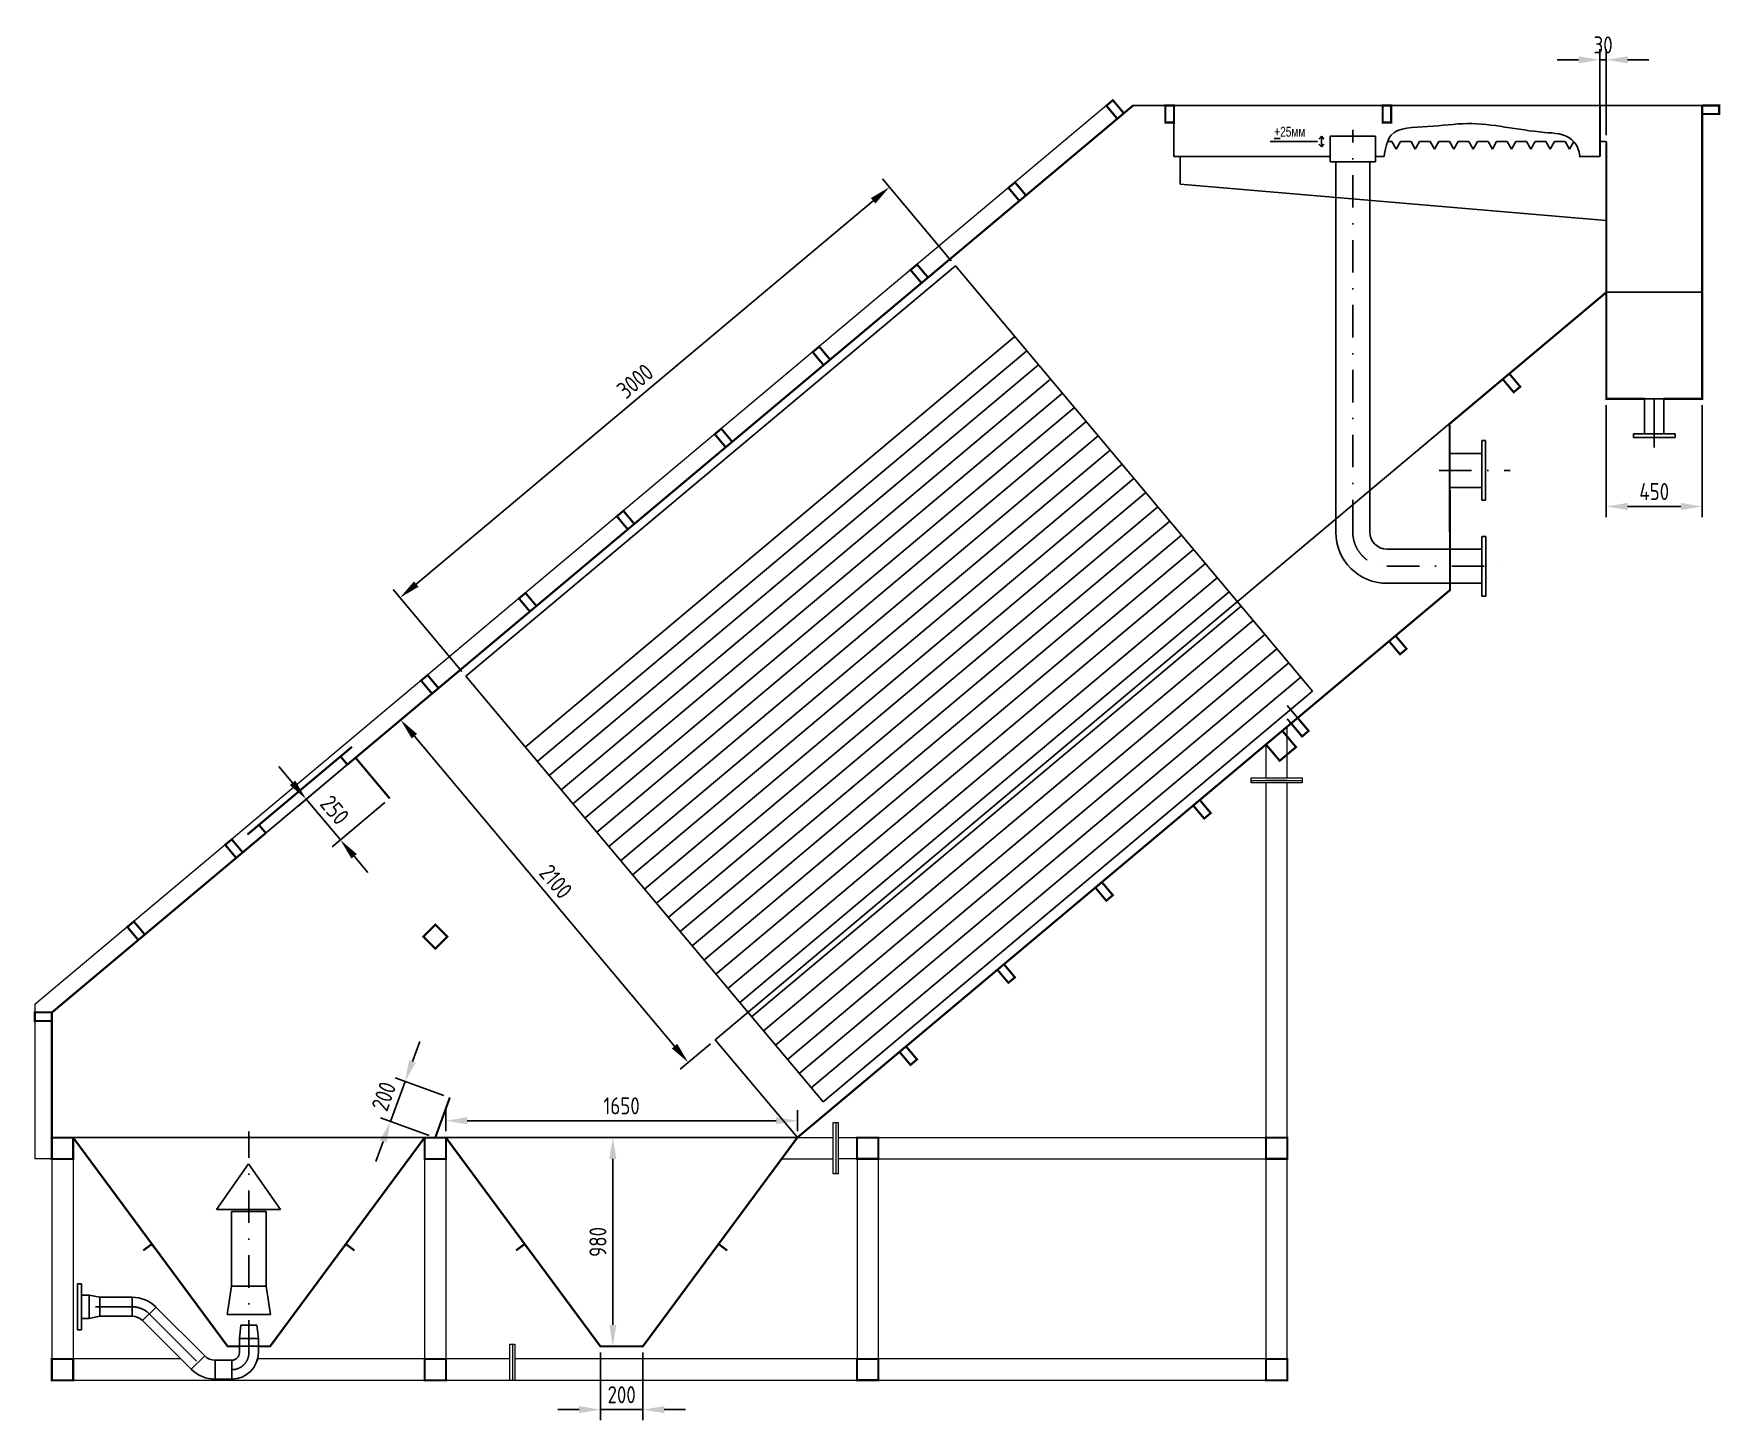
# Model space of a CAD drawing. Extents: x 371029 to 421942, y -92832 to -63356.
# Drawn here: x 387794 to 395712, y -69867 to -63356 of the extents above; entities that cross this region are included whole.
import ezdxf

# ---------------------------------------------------------------- set-up
doc = ezdxf.new("R2010")
doc.units = 0
doc.header["$LTSCALE"] = 600
doc.header["$MEASUREMENT"] = 0
for name, pattern in [('DASHDOTX2', [50.8, 25.4, -12.7, 0, -12.7]), ('DASHED', [0.75, 0.5, -0.25]), ('STŘEDOVÁ', [50.8, 31.75, -6.35, 6.35, -6.35])]:
    doc.linetypes.add(name, pattern=pattern)
doc.layers.get('Defpoints').update_dxf_attribs({"linetype": 'CONTINUOUS'})
for name, color, linetype in [('1', 7, 'CONTINUOUS'), ('оси', 6, 'STŘEDOVÁ'), ('Трубы', 10, 'CONTINUOUS')]:
    doc.layers.add(name, color=color, linetype=linetype)
doc.layers.add('А-Размеры', color=4, linetype='CONTINUOUS', lineweight=20)
doc.layers.add('Конструкции', color=220, linetype='CONTINUOUS', lineweight=18)
doc.styles.add('GOST 2.304', font='CS_Gost2304.shx')
doc.styles.add('MONARCH', font='monarch', dxfattribs={"width": 0.77})
doc.styles.add('MONARCH0', font='monarch0.shx', dxfattribs={"width": 0.77})
doc.dimstyles.get("Standard").update_dxf_attribs({"dimtxt": 3, "dimasz": 3, "dimexe": 2.5, "dimexo": 2.5, "dimgap": 1.5, "dimtad": 0, "dimtih": 1, "dimtoh": 1, "dimdec": 0, "dimzin": 0, "dimdsep": 46, "dimtxsty": 'MONARCH0', "dimcen": -3, "dimdle": 1.25, "dimadec": 0, "dimazin": 0, "dimtfac": 0.75, "dimtdec": 0, "dimtofl": 0, "dimtmove": 2, "dimatfit": 3, "dimfxl": 1, "dimtvp": 1.5, "dimtolj": 1, "dimtzin": 0, "dimarcsym": 0})

# ---------------------------------------------------------------- blocks, each defined once
blk = doc.blocks.new('*D10')
at = {"layer": 'Defpoints', "color": 0, "ltscale": 0.3, "transparency": 16777216}
for p in [(389643.7, -66471.6), (389516.7, -66578.1), (390993.6, -68080.3)]:
    blk.add_point(p, dxfattribs=at)
at = {"layer": 'А-Размеры', "color": 0, "lineweight": -2, "ltscale": 0.3, "transparency": 16777216}
for p, q in [((389620.7, -66490.9), (389478.4, -66610.3)), ((390802.3, -68110.2), (389581, -66654.7)), ((390970.6, -68099.5), (390828.3, -68219))]:
    blk.add_line(p, q, dxfattribs=at)
at = {"layer": 'А-Размеры', "color": 0, "ltscale": 0.3, "transparency": 16777216}
for points in [[(389593.8, -66644), (389568.3, -66665.4), (389516.7, -66578.1)], [(390815.1, -68099.5), (390789.6, -68120.9), (390866.6, -68186.8)]]:
    blk.add_solid(points, dxfattribs=at)
at = {"layer": 'А-Размеры', "color": 0, "ltscale": 0.3, "transparency": 16777216, "insert": (390245.3, -67337.5), "char_height": 80, "attachment_point": 5, "rotation": 310, "style": 'GOST 2.304'}
blk.add_mtext('\\A1;2100', dxfattribs=at)
blk = doc.blocks.new('*D19')
at = {"layer": 'Defpoints', "color": 0, "ltscale": 0.3, "transparency": 16777216}
for p in [(391811.3, -64076.4), (392120.7, -64445.2), (389822.6, -66373.6)]:
    blk.add_point(p, dxfattribs=at)
at = {"layer": 'А-Размеры', "color": 0, "lineweight": -2, "ltscale": 0.3, "transparency": 16777216}
for p, q in [((392101.4, -64422.2), (391779.1, -64038.1)), ((389589.7, -65940.5), (391734.7, -64140.7)), ((389803.3, -66350.6), (389481, -65966.5))]:
    blk.add_line(p, q, dxfattribs=at)
at = {"layer": 'А-Размеры', "color": 0, "ltscale": 0.3, "transparency": 16777216}
for points in [[(391723.9, -64127.9), (391745.4, -64153.5), (391811.3, -64076.4)], [(389579, -65927.7), (389600.4, -65953.3), (389513.1, -66004.8)]]:
    blk.add_solid(points, dxfattribs=at)
at = {"layer": 'А-Размеры', "color": 0, "ltscale": 0.3, "transparency": 16777216, "insert": (390617.2, -64987), "char_height": 80, "attachment_point": 5, "rotation": 40, "style": 'GOST 2.304'}
blk.add_mtext('\\A1;3000', dxfattribs=at)
blk = doc.blocks.new('*D29')
at = {"layer": 'Defpoints', "color": 0, "ltscale": 0.3, "transparency": 16777216}
for p in [(390454, -69519.6), (390654, -69519.6), (390654, -69817.2)]:
    blk.add_point(p, dxfattribs=at)
at = {"layer": 'А-Размеры', "color": 0, "lineweight": -2, "ltscale": 0.3, "transparency": 16777216}
for p, q in [((390454, -69549.6), (390454, -69867.2)), ((390654, -69549.6), (390654, -69867.2)), ((390354, -69817.2), (390254, -69817.2)), ((390454, -69817.2), (390654, -69817.2)), ((390754, -69817.2), (390854, -69817.2))]:
    blk.add_line(p, q, dxfattribs=at)
at = {"layer": 'А-Размеры', "color": 0, "ltscale": 0.3, "transparency": 16777216}
for points in [[(390354, -69800.5), (390354, -69833.9), (390454, -69817.2)], [(390754, -69800.5), (390754, -69833.9), (390654, -69817.2)]]:
    blk.add_solid(points, dxfattribs=at)
at = {"layer": 'А-Размеры', "color": 0, "ltscale": 0.3, "transparency": 16777216, "insert": (390554, -69747.2), "char_height": 80, "attachment_point": 5, "style": 'GOST 2.304'}
blk.add_mtext('\\A1;200', dxfattribs=at)
blk = doc.blocks.new('*D30')
at = {"layer": 'Defpoints', "color": 0, "ltscale": 0.3, "transparency": 16777216}
for p in [(390454, -68539.6), (390512.7, -68539.6), (390454, -69519.6)]:
    blk.add_point(p, dxfattribs=at)
at = {"layer": 'А-Размеры', "color": 0, "lineweight": -2, "ltscale": 0.3, "transparency": 16777216}
for p, q in [((390484, -68539.6), (390562.7, -68539.6)), ((390512.7, -69419.6), (390512.7, -68639.6)), ((390484, -69519.6), (390562.7, -69519.6))]:
    blk.add_line(p, q, dxfattribs=at)
at = {"layer": 'А-Размеры', "color": 0, "ltscale": 0.3, "transparency": 16777216}
for points in [[(390496.1, -68639.6), (390529.4, -68639.6), (390512.7, -68539.6)], [(390496.1, -69419.6), (390529.4, -69419.6), (390512.7, -69519.6)]]:
    blk.add_solid(points, dxfattribs=at)
at = {"layer": 'А-Размеры', "color": 0, "ltscale": 0.3, "transparency": 16777216, "insert": (390442.7, -69029.6), "char_height": 80, "attachment_point": 5, "rotation": 90, "style": 'GOST 2.304'}
blk.add_mtext('\\A1;980', dxfattribs=at)
blk = doc.blocks.new('*D35')
at = {"layer": 'Defpoints', "color": 0, "ltscale": 0.3, "transparency": 16777216}
for p in [(395176.7, -65070.2), (395626.7, -65070.2), (395626.7, -65575.9)]:
    blk.add_point(p, dxfattribs=at)
at = {"layer": 'А-Размеры', "color": 0, "lineweight": -2, "ltscale": 0.3, "transparency": 16777216}
for p, q in [((395176.7, -65100.2), (395176.7, -65625.9)), ((395626.7, -65100.2), (395626.7, -65625.9)), ((395276.7, -65575.9), (395526.7, -65575.9))]:
    blk.add_line(p, q, dxfattribs=at)
at = {"layer": 'А-Размеры', "color": 0, "ltscale": 0.3, "transparency": 16777216}
for points in [[(395276.7, -65559.2), (395276.7, -65592.6), (395176.7, -65575.9)], [(395526.7, -65559.2), (395526.7, -65592.6), (395626.7, -65575.9)]]:
    blk.add_solid(points, dxfattribs=at)
at = {"layer": 'А-Размеры', "color": 0, "ltscale": 0.3, "transparency": 16777216, "insert": (395401.7, -65505.9), "char_height": 80, "attachment_point": 5, "style": 'GOST 2.304'}
blk.add_mtext('\\A1;450', dxfattribs=at)
blk = doc.blocks.new('*D36')
at = {"layer": 'Defpoints', "color": 0, "ltscale": 0.3, "transparency": 16777216}
for p in [(395146.7, -63478.4), (395146.7, -63862.3), (395176.7, -63862.3)]:
    blk.add_point(p, dxfattribs=at)
at = {"layer": 'А-Размеры', "color": 0, "lineweight": -2, "ltscale": 0.3, "transparency": 16777216}
for p, q in [((395046.7, -63478.4), (394946.7, -63478.4)), ((395146.7, -63832.3), (395146.7, -63428.4)), ((395176.7, -63478.4), (395146.7, -63478.4)), ((395176.7, -63832.3), (395176.7, -63428.4)), ((395276.7, -63478.4), (395376.7, -63478.4))]:
    blk.add_line(p, q, dxfattribs=at)
at = {"layer": 'А-Размеры', "color": 0, "ltscale": 0.3, "transparency": 16777216}
for points in [[(395046.7, -63461.8), (395046.7, -63495.1), (395146.7, -63478.4)], [(395276.7, -63461.8), (395276.7, -63495.1), (395176.7, -63478.4)]]:
    blk.add_solid(points, dxfattribs=at)
at = {"layer": 'А-Размеры', "color": 0, "ltscale": 0.3, "transparency": 16777216, "insert": (395161.7, -63408.4), "char_height": 80, "attachment_point": 5, "style": 'GOST 2.304'}
blk.add_mtext('\\A1;30', dxfattribs=at)
blk = doc.blocks.new('*D40')
at = {"layer": 'Defpoints', "color": 0, "ltscale": 0.3, "transparency": 16777216}
for p in [(389537.5, -68275.6), (389747.4, -68352), (389679, -68539.9)]:
    blk.add_point(p, dxfattribs=at)
at = {"layer": 'А-Размеры', "color": 0, "lineweight": -2, "ltscale": 0.3, "transparency": 16777216}
for p, q in [((389571.7, -68181.7), (389605.9, -68087.7)), ((389469.1, -68463.6), (389537.5, -68275.6)), ((389719.2, -68341.7), (389490.5, -68258.5)), ((389650.8, -68529.7), (389422.1, -68446.5)), ((389434.9, -68557.5), (389400.7, -68651.5))]:
    blk.add_line(p, q, dxfattribs=at)
at = {"layer": 'А-Размеры', "color": 0, "ltscale": 0.3, "transparency": 16777216}
for points in [[(389556.1, -68176), (389587.4, -68187.4), (389537.5, -68275.6)], [(389419.3, -68551.8), (389450.6, -68563.2), (389469.1, -68463.6)]]:
    blk.add_solid(points, dxfattribs=at)
at = {"layer": 'А-Размеры', "color": 0, "ltscale": 0.3, "transparency": 16777216, "insert": (389437.5, -68345.7), "char_height": 80, "attachment_point": 5, "rotation": 70, "style": 'GOST 2.304'}
blk.add_mtext('\\A1;200', dxfattribs=at)
blk = doc.blocks.new('*D41')
at = {"layer": 'Defpoints', "color": 0, "ltscale": 0.3, "transparency": 16777216}
for p in [(389304.8, -66756), (389465.5, -66947.5), (389233.7, -67142)]:
    blk.add_point(p, dxfattribs=at)
at = {"layer": 'А-Размеры', "color": 0, "lineweight": -2, "ltscale": 0.3, "transparency": 16777216}
for p, q in [((389008.7, -66873.9), (388944.4, -66797.3)), ((389281.8, -66775.3), (389034.7, -66982.6)), ((389073, -66950.5), (389233.7, -67142)), ((389442.5, -66966.8), (389195.4, -67174.1)), ((389298, -67218.6), (389362.3, -67295.2))]:
    blk.add_line(p, q, dxfattribs=at)
at = {"layer": 'А-Размеры', "color": 0, "ltscale": 0.3, "transparency": 16777216}
for points in [[(389021.5, -66863.1), (388996, -66884.6), (389073, -66950.5)], [(389310.7, -67207.9), (389285.2, -67229.3), (389233.7, -67142)]]:
    blk.add_solid(points, dxfattribs=at)
at = {"layer": 'А-Размеры', "color": 0, "ltscale": 0.3, "transparency": 16777216, "insert": (389207, -67001.2), "char_height": 80, "attachment_point": 5, "rotation": 310, "style": 'GOST 2.304'}
blk.add_mtext('\\A1;250', dxfattribs=at)
blk = doc.blocks.new('*D45')
at = {"layer": 'Defpoints', "color": 0, "ltscale": 0.3, "transparency": 16777216}
for p in [(391379, -68460.6), (389729, -68539.9), (391379, -68539.6)]:
    blk.add_point(p, dxfattribs=at)
at = {"layer": 'А-Размеры', "color": 0, "lineweight": -2, "ltscale": 0.3, "transparency": 16777216}
for p, q in [((389729, -68509.9), (389729, -68410.6)), ((389829, -68460.6), (391279, -68460.6)), ((391379, -68509.6), (391379, -68410.6))]:
    blk.add_line(p, q, dxfattribs=at)
at = {"layer": 'А-Размеры', "color": 0, "ltscale": 0.3, "transparency": 16777216}
for points in [[(389829, -68443.9), (389829, -68477.2), (389729, -68460.6)], [(391279, -68443.9), (391279, -68477.2), (391379, -68460.6)]]:
    blk.add_solid(points, dxfattribs=at)
at = {"layer": 'А-Размеры', "color": 0, "ltscale": 0.3, "transparency": 16777216, "insert": (390554, -68390.6), "char_height": 80, "attachment_point": 5, "style": 'GOST 2.304'}
blk.add_mtext('\\A1;1650', dxfattribs=at)

msp = doc.modelspace()

# ---------------------------------------------------------------- linework, layer by layer
at = {"layer": '1', "ltscale": 0.3}
for p, q in [((392955.5, -63692.7), (387879, -67952.4)), ((392881, -63755.1), (392829.6, -63693.9)), ((392880.8, -63692.7), (392860.3, -63668.1)), ((395626.7, -63692.7), (392955.5, -63692.7)), ((393146.7, -63692.7), (393146.7, -63932.7)), ((395146.7, -63692.7), (395146.7, -63932.7)), ((395626.7, -65070.2), (395626.7, -63692.7)), ((395706.7, -63732.7), (395706.7, -63692.7)), ((394169.4, -63862.3), (394149.7, -63862.3)), ((394189.6, -63897.3), (394169.4, -63862.3)), ((394189.6, -63897.3), (394209.8, -63862.3)), ((394209.8, -63862.3), (394259.8, -63862.3)), ((394280, -63897.3), (394259.8, -63862.3)), ((394280, -63897.3), (394300.2, -63862.3)), ((394300.2, -63862.3), (394350.2, -63862.3)), ((394370.4, -63897.3), (394350.2, -63862.3)), ((394370.4, -63897.3), (394390.6, -63862.3)), ((394390.6, -63862.3), (394440.6, -63862.3)), ((394390.6, -63862.3), (394440.6, -63862.3)), ((394460.8, -63897.3), (394440.6, -63862.3)), ((394460.8, -63897.3), (394440.6, -63862.3)), ((394460.8, -63897.3), (394481, -63862.3)), ((394460.8, -63897.3), (394481, -63862.3)), ((394481, -63862.3), (394531, -63862.3)), ((394551.3, -63897.3), (394531, -63862.3)), ((394551.3, -63897.3), (394571.5, -63862.3)), ((394571.5, -63862.3), (394621.5, -63862.3)), ((394641.7, -63897.3), (394621.5, -63862.3)), ((394641.7, -63897.3), (394661.9, -63862.3)), ((394661.9, -63862.3), (394711.9, -63862.3)), ((394732.1, -63897.3), (394711.9, -63862.3)), ((394732.1, -63897.3), (394752.3, -63862.3)), ((394752.3, -63862.3), (394802.3, -63862.3)), ((394752.3, -63862.3), (394802.3, -63862.3)), ((394822.5, -63897.3), (394802.3, -63862.3)), ((394822.5, -63897.3), (394802.3, -63862.3)), ((394822.5, -63897.3), (394842.7, -63862.3)), ((394822.5, -63897.3), (394842.7, -63862.3)), ((394842.7, -63862.3), (394892.7, -63862.3)), ((394912.9, -63897.3), (394892.7, -63862.3)), ((394912.9, -63897.3), (394933.1, -63862.3)), ((394933.1, -63862.3), (394983.1, -63862.3)), ((395003.3, -63897.3), (394983.1, -63862.3)), ((395003.3, -63897.3), (395023.5, -63862.3)), ((395176.7, -63862.3), (395146.7, -63862.3)), ((395176.7, -63862.3), (395176.7, -64860.4)), ((393880.8, -63932.7), (393146.7, -63932.7)), ((393176.7, -63932.7), (393176.7, -64062.7)), ((394133.3, -63932.7), (394092.4, -63932.7)), ((395146.7, -63932.7), (395051.7, -63933.1)), ((393176.7, -64062.7), (395176.7, -64232.7)), ((389822.6, -66373.6), (392120.7, -64445.2)), ((392120.7, -64445.2), (393797.9, -66444)), ((395176.7, -64570.2), (390993.6, -68080.3)), ((395176.7, -64570.2), (395626.7, -64570.2)), ((395176.7, -64570.2), (395176.7, -65070.2)), ((390101.7, -66706.2), (392399.8, -64777.9)), ((390157.6, -66772.9), (392455.8, -64844.5)), ((390213.6, -66839.5), (392511.7, -64911.1)), ((390269.5, -66906.2), (392567.6, -64977.8)), ((390325.4, -66972.8), (392623.5, -65044.4)), ((394772.6, -65013.7), (394741.9, -65039.4)), ((395176.7, -65070.2), (395626.7, -65070.2)), ((390381.3, -67039.4), (392679.5, -65111.1)), ((390437.2, -67106.1), (392735.4, -65177.7)), ((394440.8, -65187.7), (394443.2, -65968.4)), ((390493.2, -67172.7), (392791.3, -65244.4)), ((390549.1, -67239.4), (392847.2, -65311)), ((390605, -67306), (392903.1, -65377.7)), ((390660.9, -67372.7), (392959.1, -65444.3)), ((390716.9, -67439.3), (393015, -65511)), ((390772.8, -67506), (393070.9, -65577.6)), ((390828.7, -67572.6), (393126.8, -65644.3)), ((390884.6, -67639.3), (393182.8, -65710.9)), ((390940.5, -67705.9), (393238.7, -65777.5)), ((390996.5, -67772.6), (393294.6, -65844.2)), ((391052.4, -67839.2), (393350.5, -65910.8)), ((391108.3, -67905.8), (393406.4, -65977.5)), ((394443.2, -65968.4), (391379, -68539.6)), ((391164.2, -67972.5), (393462.4, -66044.1)), ((391220.2, -68039.1), (393518.3, -66110.8)), ((391276.1, -68105.8), (393574.2, -66177.4)), ((391332, -68172.4), (393630.1, -66244.1)), ((394238.7, -66244.4), (394208.1, -66270.1)), ((391387.9, -68239.1), (393686.1, -66310.7)), ((389822.6, -66373.6), (391499.8, -68372.4)), ((391443.8, -68305.7), (393742, -66377.4)), ((391499.8, -68372.4), (393797.9, -66444)), ((393779.1, -66630), (393679, -66510.7)), ((393748.5, -66655.8), (393679, -66572.9)), ((393748.5, -66655.8), (393779.1, -66630)), ((388797.7, -67116.2), (389288, -66704.8)), ((389234.3, -66749.8), (389266.5, -66788.1)), ((393288.8, -67041.4), (393319.5, -67015.7)), ((388851.3, -67071.2), (388883.5, -67109.5)), ((392829.2, -67427.1), (392859.9, -67401.4)), ((392369.6, -67812.8), (392400.2, -67787.1)), ((387879, -68539.6), (387879, -67952.4)), ((390993.6, -68080.3), (391379, -68539.6)), ((391910, -68198.4), (391940.6, -68172.7)), ((389679, -68539.9), (389747.4, -68352)), ((387879, -68539.6), (391379, -68539.6)), ((387979, -68539.6), (388704, -69519.6)), ((389629, -68539.6), (388904, -69519.6)), ((389729, -68539.6), (390454, -69519.6)), ((391379, -68539.6), (390654, -69519.6)), ((388704, -69519.6), (388904, -69519.6)), ((390454, -69519.6), (390654, -69519.6))]:
    msp.add_line(p, q, dxfattribs=at)
at = {"layer": '1', "color": 6, "ltscale": 0.3}
for p, q in [((393821.3, -63862.3), (393598.3, -63862.3)), ((393838.8, -63837.3), (393827.1, -63850.7)), ((393838.8, -63887.3), (393827.1, -63873.9)), ((393838.8, -63837.3), (393838.8, -63887.3)), ((393838.8, -63837.3), (393850.4, -63850.7)), ((393838.8, -63887.3), (393850.4, -63873.9))]:
    msp.add_line(p, q, dxfattribs=at)
at = {"layer": '1', "ltscale": 0.3, "const_width": 10}
for points in [[(389266.5, -66788.1), (392955.5, -63692.7)], [(395146.7, -63932.7), (395146.7, -63692.7)], [(395446.7, -65070.2), (395626.7, -65070.2), (395626.7, -63692.7)], [(395176.7, -63862.3), (395176.7, -65070.2), (395356.7, -65070.2)], [(394440.8, -65187.7), (395176.7, -64570.2)], [(391379, -68539.6), (394443.2, -65968.4), (394440.8, -65187.7)], [(388797.7, -67116.2), (389288, -66704.8)], [(389266.5, -66788.1), (389234.3, -66749.8)], [(389304.8, -66756), (389465.5, -66947.5)], [(387879, -68539.6), (387879, -67952.4), (388883.5, -67109.5)], [(388883.5, -67109.5), (388851.3, -67071.2)], [(389679, -68539.9), (389747.4, -68352)], [(387979, -68539.6), (388704, -69519.6), (388759.5, -69519.6)], [(388848.5, -69519.6), (388904, -69519.6), (389629, -68539.6)], [(389729, -68539.6), (390454, -69519.6), (390654, -69519.6), (391379, -68539.6)]]:
    msp.add_lwpolyline(points, dxfattribs=at)
at = {"layer": '1', "ltscale": 0.3}
msp.add_spline([(394133.3, -63932.7), (394166.4, -63833), (394337.4, -63791.7), (394524.9, -63777.9), (394886.2, -63819.2), (395013.1, -63852.3), (395051.7, -63932.7), (395051.7, -63935)], degree=3, dxfattribs=at)
at = {"layer": 'Конструкции', "ltscale": 0.3}
for p, q in [((392860.3, -63668.1), (387799, -67915.1)), ((389663.7, -66454.8), (389612.2, -66393.6)), ((389694.3, -66429.1), (389642.9, -66367.9)), ((393679, -66850.1), (393679, -66609.6)), ((393579, -66693.5), (393579, -66850.1)), ((393508.8, -66850.1), (393748.8, -66850.1)), ((393508.8, -66862.1), (393508.8, -66850.1)), ((393508.8, -66862.1), (393748.8, -66862.1)), ((393508.8, -66874.1), (393508.8, -66862.1)), ((393748.8, -66874.1), (393508.8, -66874.1)), ((393678.8, -66862.1), (393578.8, -66862.1)), ((393579, -66874.1), (393579, -68539.6)), ((393679, -69679.4), (393679, -66874.1)), ((393748.8, -66850.1), (393748.8, -66862.1)), ((393748.8, -66862.1), (393748.8, -66874.1)), ((387799, -67915.1), (387799, -68639.9)), ((391547, -68709.6), (391547, -68469.6)), ((391547, -68469.6), (391559, -68469.6)), ((391559, -68469.6), (391559, -68709.6)), ((391559, -68469.6), (391571, -68469.6)), ((391571, -68469.6), (391571, -68709.6)), ((387879, -68539.6), (387879, -69679.6)), ((387979, -68539.9), (387979, -69679.4)), ((391379, -68539.6), (391547, -68539.6)), ((391571, -68539.6), (393579, -68539.6)), ((387879, -68639.9), (387799, -68639.9)), ((389629, -68639.9), (389629, -69579)), ((389729, -68639.9), (389729, -69579)), ((391305, -68639.6), (391547, -68639.6)), ((391659, -68639.6), (391571, -68639.6)), ((391659, -68639.6), (391659, -69579)), ((391759, -68639.6), (391759, -69579)), ((391759, -68639.6), (393579, -68639.6)), ((393579, -68639.6), (393579, -69679.6)), ((391559, -68709.6), (391547, -68709.6)), ((391571, -68709.6), (391559, -68709.6)), ((390029, -69679.5), (390029, -69509)), ((390029, -69509), (390041, -69509)), ((390041, -69509), (390041, -69679.5)), ((390041, -69509), (390053, -69509)), ((390053, -69509), (390053, -69679.5)), ((388485.1, -69579), (387879, -69579)), ((390029, -69579), (388844.9, -69579)), ((391659, -69579), (390053, -69579)), ((393679, -69579), (391759, -69579)), ((387879, -69679.6), (393679, -69679.4))]:
    msp.add_line(p, q, dxfattribs=at)
at = {"layer": 'Конструкции', "ltscale": 0.3, "const_width": 10}
for points in [[(392881, -63755.1), (392829.6, -63693.9), (392860.3, -63668.1), (392911.7, -63729.4), (392881, -63755.1)], [(393146.7, -63692.7), (393106.7, -63692.7), (393106.7, -63772.7), (393146.7, -63772.7), (393146.7, -63692.7)], [(394166.7, -63692.7), (394126.7, -63692.7), (394126.7, -63772.7), (394166.7, -63772.7), (394166.7, -63692.7)], [(395626.7, -63692.7), (395706.7, -63692.7), (395706.7, -63732.7), (395626.7, -63732.7)], [(392421.4, -64140.8), (392370, -64079.5), (392400.6, -64053.8), (392452.1, -64115.1), (392421.4, -64140.8)], [(391961.8, -64526.5), (391910.4, -64465.2), (391941, -64439.5), (391992.4, -64500.8), (391961.8, -64526.5)], [(391502.2, -64912.2), (391450.7, -64850.9), (391481.4, -64825.2), (391532.8, -64886.4), (391502.2, -64912.2)], [(394690.5, -64978.2), (394721.2, -64952.4), (394772.6, -65013.7), (394741.9, -65039.4), (394690.5, -64978.2)], [(391042.5, -65297.8), (390991.1, -65236.5), (391021.8, -65210.8), (391073.2, -65272.1), (391042.5, -65297.8)], [(390582.9, -65683.5), (390531.5, -65622.2), (390562.1, -65596.5), (390613.6, -65657.8), (390582.9, -65683.5)], [(390123.3, -66069.2), (390071.9, -66007.9), (390102.5, -65982.2), (390153.9, -66043.5), (390123.3, -66069.2)], [(394156.7, -66208.8), (394187.3, -66183.1), (394238.7, -66244.4), (394208.1, -66270.1), (394156.7, -66208.8)], [(389663.7, -66454.8), (389612.2, -66393.6), (389642.9, -66367.9), (389694.3, -66429.1), (389663.7, -66454.8)], [(393697, -66594.5), (393727.7, -66568.8), (393779.1, -66630), (393748.5, -66655.8), (393697, -66594.5)], [(393579, -66693.5), (393655.6, -66629.3), (393719.9, -66705.9), (393643.3, -66770.1), (393579, -66693.5)], [(393237.4, -66980.1), (393268.1, -66954.4), (393319.5, -67015.7), (393288.8, -67041.4), (393237.4, -66980.1)], [(388744.4, -67226.2), (388693, -67164.9), (388723.6, -67139.2), (388775, -67200.5), (388744.4, -67226.2)], [(392777.8, -67365.8), (392808.4, -67340.1), (392859.9, -67401.4), (392829.2, -67427.1), (392777.8, -67365.8)], [(388284.8, -67611.9), (388233.4, -67550.6), (388264, -67524.9), (388315.4, -67586.2), (388284.8, -67611.9)], [(389679, -67539.6), (389622.4, -67596.1), (389679, -67652.7), (389735.5, -67596.1), (389679, -67539.6)], [(392318.2, -67751.5), (392348.8, -67725.8), (392400.2, -67787.1), (392369.6, -67812.8), (392318.2, -67751.5)], [(387879, -67951.8), (387799, -67951.8), (387799, -67991.8), (387879, -67991.8), (387879, -67951.8)], [(391858.5, -68137.2), (391889.2, -68111.5), (391940.6, -68172.7), (391910, -68198.4), (391858.5, -68137.2)], [(387979, -68539.9), (387879, -68539.9), (387879, -68639.9), (387979, -68639.9), (387979, -68539.9)], [(389729, -68539.9), (389629, -68539.9), (389629, -68639.9), (389729, -68639.9), (389729, -68539.9)], [(391759, -68539.6), (391659, -68539.6), (391659, -68639.6), (391759, -68639.6), (391759, -68539.6)], [(393679, -68539.6), (393579, -68539.6), (393579, -68639.6), (393679, -68639.6), (393679, -68539.6)], [(388378.5, -69079.6), (388348.3, -69039.7), (388308.4, -69069.8)], [(389229.5, -69079.6), (389259.6, -69039.7), (389299.5, -69069.8)], [(390128.5, -69079.6), (390098.3, -69039.7), (390058.4, -69069.8)], [(390979.5, -69079.6), (391009.6, -69039.7), (391049.5, -69069.8)], [(387979, -69579.4), (387879, -69579.4), (387879, -69679.4), (387979, -69679.4), (387979, -69579.4)], [(389729, -69579.4), (389629, -69579.4), (389629, -69679.4), (389729, -69679.4), (389729, -69579.4)], [(391759, -69579), (391659, -69579), (391659, -69679), (391759, -69679), (391759, -69579)], [(393679, -69579.4), (393579, -69579.4), (393579, -69679.4), (393679, -69679.4), (393679, -69579.4)]]:
    msp.add_lwpolyline(points, dxfattribs=at)
at = {"layer": 'оси', "linetype": 'DASHDOTX2', "ltscale": 0.01}
for p, q in [((393986.6, -65696.8), (393986.6, -63807.4)), ((394391.6, -65406.8), (394725.4, -65406.8)), ((394146.6, -65856.8), (394725.4, -65856.8)), ((388804, -69549.6), (388804, -68511.2))]:
    msp.add_line(p, q, dxfattribs=at)
at = {"layer": 'оси', "ltscale": 0.3}
for p, q in [((395401.7, -65070.2), (395401.7, -65298.6)), ((388256, -69334.2), (388084.5, -69334.2)), ((388558.6, -69589.6), (388336.6, -69367.6))]:
    msp.add_line(p, q, dxfattribs=at)
at = {"layer": 'оси', "linetype": 'DASHDOTX2', "ltscale": 0.01}
msp.add_arc((394146.6, -65696.8), 160, 180, 270, dxfattribs=at)
at = {"layer": 'оси', "linetype": 'DASHED', "ltscale": 0.3}
msp.add_arc((388256, -69448.2), 114, 45, 90, dxfattribs=at)
at = {"layer": 'оси', "ltscale": 0.3}
msp.add_arc((388724, -69549.6), 80, 270, 0, dxfattribs=at)
at = {"layer": 'Трубы', "ltscale": 0.3}
for p, q in [((393880.8, -63837.3), (393880.8, -63957.3)), ((393880.8, -63837.3), (394092.4, -63837.3)), ((394092.4, -63837.3), (394092.4, -63957.3)), ((393880.8, -63957.3), (394092.4, -63957.3)), ((395356.7, -65070.2), (395356.7, -65234.3)), ((395446.7, -65070.2), (395446.7, -65234.3)), ((395303.7, -65234.3), (395499.7, -65234.3)), ((395303.7, -65234.3), (395303.7, -65252.3)), ((395499.7, -65234.3), (395499.7, -65252.3)), ((394591.6, -65266.8), (394591.6, -65546.8)), ((394609.6, -65266.8), (394591.6, -65266.8)), ((394609.6, -65546.8), (394609.6, -65266.8)), ((395499.7, -65252.3), (395303.7, -65252.3)), ((394441.4, -65326.8), (394591.6, -65326.8)), ((394441.8, -65486.8), (394591.6, -65486.8)), ((394591.6, -65546.8), (394609.6, -65546.8)), ((394146.6, -65776.8), (394592.8, -65776.8)), ((394592.8, -65716.8), (394592.8, -65996.8)), ((394610.8, -65716.8), (394592.8, -65716.8)), ((394610.8, -65996.8), (394610.8, -65716.8)), ((394146.6, -65936.8), (394592.8, -65936.8)), ((394592.8, -65996.8), (394610.8, -65996.8)), ((388651.9, -68877.8), (388801.9, -68663.6)), ((388951.9, -68877.8), (388801.9, -68663.6)), ((388951.9, -68877.8), (388651.9, -68877.8)), ((388722.6, -69237.8), (388722.6, -68886.3)), ((388722.6, -68886.3), (388885.3, -68886.3)), ((388885.3, -69237.8), (388885.3, -68886.3)), ((387999.8, -69441.7), (387999.8, -69226.7)), ((388017.8, -69226.7), (387999.8, -69226.7)), ((388017.8, -69226.7), (388017.8, -69441.7)), ((388702.6, -69370.1), (388722.6, -69237.8)), ((388885.3, -69237.8), (388722.6, -69237.8)), ((388885.3, -69237.8), (388905.4, -69370.1)), ((388054, -69279.7), (388017.8, -69279.7)), ((388054, -69279.7), (388054, -69388.7)), ((388054, -69279.7), (388105, -69289.7)), ((388105, -69289.7), (388256, -69289.7)), ((388105, -69289.7), (388105, -69378.7)), ((388256, -69378.7), (388256, -69289.7)), ((388368.1, -69336.1), (388305.2, -69399.1)), ((388596.7, -69564.7), (388364.4, -69332.4)), ((388054, -69388.7), (388017.8, -69388.7)), ((388105, -69378.7), (388054, -69388.7)), ((388105, -69378.7), (388256, -69378.7)), ((388533.7, -69627.6), (388305.2, -69399.1)), ((388905.4, -69370.1), (388702.6, -69370.1)), ((388766, -69420.1), (388759.5, -69483.3)), ((388842, -69420.1), (388766, -69420.1)), ((388842, -69420.1), (388848.5, -69483.3)), ((388017.8, -69441.7), (387999.8, -69441.7)), ((388759.5, -69483.3), (388759.5, -69549.6)), ((388759.5, -69483.3), (388848.5, -69483.3)), ((388848.5, -69483.3), (388848.5, -69549.6)), ((388533.7, -69627.6), (388596.7, -69564.7)), ((388645.8, -69585.1), (388724, -69585.1)), ((388645.8, -69585.1), (388645.8, -69674.1)), ((388724, -69585.1), (388724, -69674.1)), ((388645.8, -69674.1), (388724, -69674.1))]:
    msp.add_line(p, q, dxfattribs=at)
at = {"layer": 'Трубы', "ltscale": 0.01}
for p, q in [((393906.6, -65696.8), (393906.6, -63957.3)), ((394066.6, -65696.8), (394066.6, -63957.3))]:
    msp.add_line(p, q, dxfattribs=at)
for radius in [240, 80]:
    msp.add_arc((394146.6, -65696.8), radius, 180, 270, dxfattribs=at)
at = {"layer": 'Трубы', "ltscale": 0.3}
for centre, radius, start, end in [((388256, -69448.2), 158.5, 45, 90), ((388256, -69448.2), 69.5, 45, 90), ((388645.8, -69515.6), 69.5, 225, 270), ((388724, -69549.6), 35.5, 270, 0), ((388724, -69549.6), 124.5, 270, 0), ((388724, -69549.6), 124.5, 342.69863, 0), ((388645.8, -69515.6), 158.5, 225, 270)]:
    msp.add_arc(centre, radius, start, end, dxfattribs=at)

# ---------------------------------------------------------------- texts
at = {"layer": '1', "ltscale": 0.3, "insert": (393617.6, -63792.9), "char_height": 46.2, "width": 340.598, "attachment_point": 1, "style": 'MONARCH'}
msp.add_mtext('{\\L+}25мм', dxfattribs=at)

# ---------------------------------------------------------------- dimensions: what is measured, and where the dimension line sits
at = {"layer": 'А-Размеры', "ltscale": 0.3}
for base, p1, p2, picture, middle in [((395146.7, -63478.4), (395176.7, -63862.3), (395146.7, -63862.3), '*D36', (395161.7, -63408.4)), ((395626.7, -65575.9), (395176.7, -65070.2), (395626.7, -65070.2), '*D35', (395401.7, -65505.9)), ((391379, -68460.6), (389729, -68539.9), (391379, -68539.6), '*D45', (390554, -68390.6)), ((390654, -69817.2), (390454, -69519.6), (390654, -69519.6), '*D29', (390554, -69747.2))]:
    dim = msp.add_linear_dim(base=base, p1=p1, p2=p2, dimstyle='Standard', override={"dimscale": 100, "dimtxt": 0.8, "dimasz": 1, "dimexe": 0.5, "dimexo": 0.3, "dimgap": 0.3, "dimtad": 1, "dimtih": 0, "dimtoh": 0, "dimtxsty": 'GOST 2.304', "dimcen": 0.05, "dimdle": 0.2, "dimtfac": 1, "dimtix": 1, "dimtofl": 1, "dimtvp": 2.25}, dxfattribs=at)
    dim.commit()
    dim.dimension.update_dxf_attribs({"geometry": picture, "text_midpoint": middle})
for p1, p2, distance, picture, middle in [((389822.6, -66373.6), (392120.7, -64445.2), 481.4, '*D19', (390617.2, -64987)), ((390993.6, -68080.3), (389643.7, -66471.6), 165.8, '*D10', (390245.3, -67337.5)), ((389304.8, -66756), (389465.5, -66947.5), -302.6, '*D41', (389207, -67001.2)), ((389679, -68539.9), (389747.4, -68352), 223.3, '*D40', (389437.5, -68345.7))]:
    dim = msp.add_aligned_dim(p1=p1, p2=p2, distance=distance, dimstyle='Standard', override={"dimscale": 100, "dimtxt": 0.8, "dimasz": 1, "dimexe": 0.5, "dimexo": 0.3, "dimgap": 0.3, "dimtad": 1, "dimtih": 0, "dimtoh": 0, "dimtxsty": 'GOST 2.304', "dimcen": 0.05, "dimdle": 0.2, "dimtfac": 1, "dimtix": 1, "dimtofl": 1, "dimtvp": 2.25}, dxfattribs=at)
    dim.commit()
    dim.dimension.update_dxf_attribs({"geometry": picture, "text_midpoint": middle})
dim = msp.add_linear_dim(base=(390512.7, -68539.6), p1=(390454, -69519.6), p2=(390454, -68539.6), angle=90, dimstyle='Standard', override={"dimscale": 100, "dimtxt": 0.8, "dimasz": 1, "dimexe": 0.5, "dimexo": 0.3, "dimgap": 0.3, "dimtad": 1, "dimtih": 0, "dimtoh": 0, "dimtxsty": 'GOST 2.304', "dimcen": 0.05, "dimdle": 0.2, "dimtfac": 1, "dimtix": 1, "dimtofl": 1, "dimtvp": 2.25}, dxfattribs=at)
dim.commit()
dim.dimension.update_dxf_attribs({"geometry": '*D30', "text_midpoint": (390442.7, -69029.6)})

doc.saveas('drawing.dxf')
